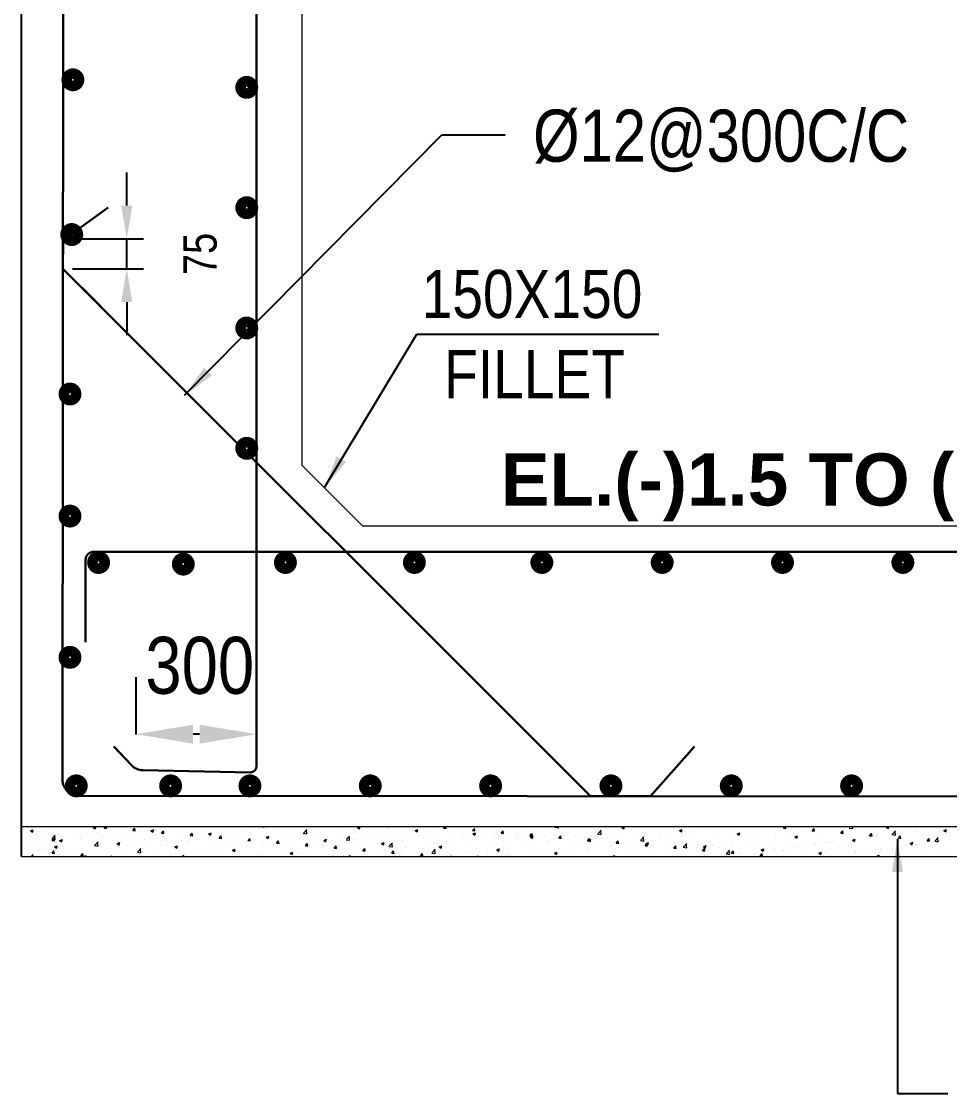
# Model space of a CAD drawing. Extents: x -119161 to 3778985, y -718511 to -30958.
# Drawn here: x 2984868 to 2988779, y -265668 to -261150 of the extents above; entities that cross this region are included whole.
import ezdxf

# ---------------------------------------------------------------- set-up
doc = ezdxf.new("R2010")
doc.units = 0
doc.header["$MEASUREMENT"] = 0
doc.layers.get('DEFPOINTS').update_dxf_attribs({"linetype": 'CONTINUOUS'})
doc.layers.add('Dim', color=7, linetype='CONTINUOUS', lineweight=9)
doc.layers.add('ROD', color=1, linetype='CONTINUOUS', lineweight=30)
for name, color, linetype in [('LINE', 7, 'CONTINUOUS'), ('TEXT', 10, 'CONTINUOUS'), ('TXT', 7, 'CONTINUOUS')]:
    doc.layers.add(name, color=color, linetype=linetype)
doc.styles.add('ARIAL', font='ARIALN.TTF')
doc.styles.add('DIM', font='isocp3.shx')
doc.styles.add('dimText', font='ARIALN.TTF')
doc.dimstyles.new('dim n_120', dxfattribs={"dimtxt": 240, "dimasz": 240, "dimexe": 240, "dimexo": 150, "dimgap": 100, "dimtad": 2, "dimdec": 0, "dimzin": 0, "dimdsep": 46, "dimtxsty": 'DIM', "dimcen": 350, "dimclrd": 5, "dimclre": 5, "dimclrt": 7, "dimadec": 0, "dimazin": 0, "dimtfac": 1, "dimtdec": 0, "dimtmove": 0, "dimatfit": 3, "dimfxl": 240, "dimfxlon": 1, "dimtolj": 1, "dimtzin": 0, "dimarcsym": 0})
doc.dimstyles.new('dim_70', dxfattribs={"dimtxt": 140, "dimasz": 140, "dimexe": 70, "dimexo": 40, "dimgap": 50, "dimtad": 1, "dimdec": 0, "dimzin": 0, "dimdsep": 46, "dimtxsty": 'ARIAL', "dimcen": 0.09, "dimclrd": 5, "dimclre": 5, "dimclrt": 7, "dimadec": 0, "dimazin": 0, "dimtfac": 1, "dimtdec": 0, "dimtmove": 0, "dimatfit": 3, "dimfxl": 1, "dimtolj": 1, "dimtzin": 0, "dimarcsym": 0})

# ---------------------------------------------------------------- blocks, each defined once
blk = doc.blocks.new('*D1203')
at = {"layer": 'DEFPOINTS', "color": 0, "lineweight": -2, "ltscale": 50}
for p in [(2985043.5, -262066.2), (2985312.1, -262066.2), (2985043.3, -262192.5)]:
    blk.add_point(p, dxfattribs=at)
at = {"layer": 'Dim', "color": 5, "lineweight": -2, "ltscale": 50}
for p, q in [((2985312.1, -261926.2), (2985312.1, -261786.2)), ((2985083.5, -262066.2), (2985382.1, -262066.2)), ((2985312.1, -262192.5), (2985312.1, -262066.2)), ((2985083.3, -262192.5), (2985382.1, -262192.5)), ((2985312.1, -262332.5), (2985312.1, -262472.5))]:
    blk.add_line(p, q, dxfattribs=at)
for points in [[(2985288.8, -261926.2), (2985335.4, -261926.2), (2985312.1, -262066.2)], [(2985288.8, -262332.5), (2985335.4, -262332.5), (2985312.1, -262192.5)]]:
    blk.add_solid(points, dxfattribs=at)
at = {"layer": 'Dim', "color": 7, "lineweight": 18, "ltscale": 50, "insert": (2985621.8, -262129.9), "char_height": 140, "attachment_point": 5, "rotation": 90, "style": 'ARIAL'}
blk.add_mtext('\\A1;75', dxfattribs=at)
blk = doc.blocks.new('*D1209')
at = {"layer": 'DEFPOINTS', "color": 0, "lineweight": -2, "ltscale": 50}
for p in [(2985351.6, -264153.7), (2985351.6, -264305.3), (2985858.6, -264305.3)]:
    blk.add_point(p, dxfattribs=at)
at = {"layer": 'Dim', "color": 5, "lineweight": -2, "ltscale": 50}
for p, q in [((2985351.6, -264155.3), (2985351.6, -263913.7)), ((2985858.6, -264155.3), (2985858.6, -263913.7)), ((2985618.6, -264153.7), (2985591.6, -264153.7))]:
    blk.add_line(p, q, dxfattribs=at)
for points in [[(2985591.6, -264113.7), (2985591.6, -264193.7), (2985351.6, -264153.7)], [(2985618.6, -264113.7), (2985618.6, -264193.7), (2985858.6, -264153.7)]]:
    blk.add_solid(points, dxfattribs=at)
at = {"layer": 'Dim', "color": 7, "ltscale": 50, "insert": (2985619.6, -263865.2), "char_height": 240, "attachment_point": 5, "style": 'dimText'}
blk.add_mtext('\\A1;300', dxfattribs=at)

msp = doc.modelspace()

# ---------------------------------------------------------------- linework, layer by layer
at = {"layer": 'Dim', "color": 2, "ltscale": 50}
for p, q in [((2984906.3, -264560.9, 0), (2984918.2, -264556.4, 0)), ((2984906.3, -264560.9, 0), (2984914.7, -264566.6, 0)), ((2984912.1, -264551.4, 0), (2984912.1, -264551.4, 0)), ((2984914.7, -264566.6, 0), (2984918.1, -264556.4, 0)), ((2984937.4, -264561.9, 0), (2984937.4, -264561.9, 0)), ((2984948.9, -264557.5, 0), (2984948.9, -264557.5, 0)), ((2984960.2, -264575, 0), (2984960.2, -264575, 0)), ((2984991.2, -264552, 0), (2984991.2, -264552, 0)), ((2985002.3, -264555.2, 0), (2985002.3, -264555.2, 0)), ((2985002.5, -264569.4, 0), (2985002.5, -264569.4, 0)), ((2985022.8, -264551, 0), (2985022.8, -264551, 0)), ((2985025.7, -264576.4, 0), (2985025.7, -264576.4, 0)), ((2985055.2, -264543.5, 0), (2985055.2, -264543.5, 0)), ((2985170.9, -264547, 0), (2985182.7, -264542.5, 0)), ((2985170.9, -264547, 0), (2985179.3, -264552.7, 0)), ((2985179.3, -264552.7, 0), (2985182.7, -264542.5, 0)), ((2985188.8, -264568.7, 0), (2985188.8, -264568.7, 0)), ((2985216.2, -264549.4, 0), (2985222.1, -264542.4, 0)), ((2985216.2, -264549.4, 0), (2985226.3, -264550.3, 0)), ((2985226.3, -264550.4, 0), (2985224.8, -264542.4, 0)), ((2985280.6, -264571.9, 0), (2985280.6, -264571.9, 0)), ((2985287.4, -264551.8, 0), (2985287.4, -264551.8, 0)), ((2985330.5, -264568.1, 0), (2985330.5, -264568.1, 0)), ((2985337.4, -264560, 0), (2985345.6, -264550.3, 0)), ((2985337.4, -264560, 0), (2985347.5, -264560.9, 0)), ((2985347.5, -264561, 0), (2985345.5, -264550.4, 0)), ((2985368.4, -264559.2, 0), (2985368.4, -264559.2, 0)), ((2985372.8, -264562.5, 0), (2985372.8, -264562.5, 0)), ((2985413.8, -264560.5, 0), (2985425.6, -264556, 0)), ((2985413.8, -264560.5, 0), (2985422.2, -264566.2, 0)), ((2985422.1, -264566.2, 0), (2985425.6, -264556, 0)), ((2985436.8, -264554.1, 0), (2985436.8, -264554.1, 0)), ((2985455.2, -264547.3, 0), (2985455.2, -264547.3, 0)), ((2985458.6, -264570.6, 0), (2985466.8, -264560.9, 0)), ((2985458.6, -264570.6, 0), (2985468.7, -264571.5, 0)), ((2985468.7, -264571.6, 0), (2985466.7, -264561, 0)), ((2985579.8, -264581.2, 0), (2985588, -264571.5, 0)), ((2985589.9, -264582.2, 0), (2985588, -264571.6, 0)), ((2985656.7, -264574.1, 0), (2985668.5, -264569.5, 0)), ((2985656.7, -264574.1, 0), (2985665.1, -264579.7, 0)), ((2985665, -264579.7, 0), (2985668.4, -264569.5, 0)), ((2985713, -264568.2, 0), (2985713, -264568.2, 0)), ((2985728.5, -264545.4, 0), (2985728.5, -264545.4, 0)), ((2985754.4, -264573.1, 0), (2985754.4, -264573.1, 0)), ((2985773.2, -264568, 0), (2985773.2, -264568, 0)), ((2985798.4, -264557.4, 0), (2985798.4, -264557.4, 0)), ((2985818.4, -264564.7, 0), (2985818.4, -264564.7, 0)), ((2985818.7, -264549.2, 0), (2985818.7, -264549.2, 0)), ((2985871.8, -264551.1, 0), (2985871.8, -264551.1, 0)), ((2985875.4, -264542.7, 0), (2985890.4, -264545.1, 0)), ((2985886.2, -264544.7, 0), (2985886.2, -264544.7, 0)), ((2985890.4, -264545, 0), (2985890.1, -264542.4, 0)), ((2985909, -264553, 0), (2985909, -264553, 0)), ((2985925.2, -264550.6, 0), (2985925.2, -264550.6, 0)), ((2985967.5, -264545, 0), (2985967.5, -264545, 0)), ((2985999.2, -264556.8, 0), (2985999.2, -264556.8, 0)), ((2986010.8, -264571.3, 0), (2986010.8, -264571.3, 0)), ((2986055.7, -264570.7, 0), (2986070.8, -264573, 0)), ((2986057.6, -264568.7, 0), (2986070.8, -264555, 0)), ((2986070.7, -264573, 0), (2986068.9, -264557, 0)), ((2986089.4, -264560.6, 0), (2986089.4, -264560.6, 0)), ((2986109.4, -264554.4, 0), (2986109.4, -264554.4, 0)), ((2986144, -264565.6, 0), (2986144, -264565.6, 0)), ((2986179.6, -264564.4, 0), (2986179.6, -264564.4, 0)), ((2986200.1, -264575.2, 0), (2986200.1, -264575.2, 0)), ((2986230.8, -264553.7, 0), (2986230.8, -264553.7, 0)), ((2986234.2, -264545.5, 0), (2986234.2, -264545.5, 0)), ((2986269.8, -264568.2, 0), (2986269.8, -264568.2, 0)), ((2986284.4, -264546.6, 0), (2986295.5, -264542.4, 0)), ((2986284.4, -264546.6, 0), (2986292.8, -264552.3, 0)), ((2986292.8, -264552.3, 0), (2986296.1, -264542.4, 0)), ((2986306.8, -264561.2, 0), (2986306.8, -264561.2, 0)), ((2986316.2, -264542.9, 0), (2986316.2, -264542.9, 0)), ((2986324.4, -264549.3, 0), (2986324.4, -264549.3, 0)), ((2986349.1, -264555.6, 0), (2986349.1, -264555.6, 0)), ((2986360, -264572, 0), (2986360, -264572, 0)), ((2986413.1, -264547.2, 0), (2986413.1, -264547.2, 0)), ((2986414.6, -264553.1, 0), (2986414.6, -264553.1, 0)), ((2986450.3, -264575.8, 0), (2986450.3, -264575.8, 0)), ((2986469.6, -264562.8, 0), (2986469.6, -264562.8, 0)), ((2986488.7, -264574.6, 0), (2986488.7, -264574.6, 0)), ((2986504.8, -264557, 0), (2986504.8, -264557, 0)), ((2986527.3, -264560.2, 0), (2986539.1, -264555.6, 0)), ((2986527.3, -264560.2, 0), (2986535.7, -264565.8, 0)), ((2986535.6, -264565.8, 0), (2986539.1, -264555.6, 0)), ((2986568.2, -264545.9, 0), (2986568.2, -264545.9, 0)), ((2986574, -264563.7, 0), (2986574, -264563.7, 0)), ((2986595.1, -264560.8, 0), (2986595.1, -264560.8, 0)), ((2986647.3, -264549.6, 0), (2986653.4, -264542.4, 0)), ((2986647.3, -264549.6, 0), (2986657.4, -264550.4, 0)), ((2986657.4, -264550.5, 0), (2986655.9, -264542.4, 0)), ((2986661.8, -264551.1, 0), (2986661.8, -264551.1, 0)), ((2986685.3, -264564.6, 0), (2986685.3, -264564.6, 0)), ((2986688.4, -264571.7, 0), (2986688.4, -264571.7, 0)), ((2986730.7, -264566.2, 0), (2986730.7, -264566.2, 0)), ((2986768.6, -264560.2, 0), (2986776.7, -264550.5, 0)), ((2986768.6, -264560.2, 0), (2986778.7, -264561.1, 0)), ((2986770.2, -264573.7, 0), (2986782, -264569.2, 0)), ((2986770.2, -264573.7, 0), (2986778.6, -264579.4, 0)), ((2986775.5, -264568.4, 0), (2986775.5, -264568.4, 0)), ((2986778.6, -264561.1, 0), (2986776.7, -264550.5, 0)), ((2986778.5, -264579.4, 0), (2986781.9, -264569.2, 0)), ((2986794.7, -264557.7, 0), (2986794.7, -264557.7, 0)), ((2986865.7, -264572.2, 0), (2986865.7, -264572.2, 0)), ((2986889.8, -264570.8, 0), (2986897.9, -264561.1, 0)), ((2986889.8, -264570.8, 0), (2986899.9, -264571.7, 0)), ((2986899.8, -264571.7, 0), (2986897.9, -264561.1, 0)), ((2986901.5, -264543.7, 0), (2986901.5, -264543.7, 0)), ((2986919.6, -264571.9, 0), (2986919.6, -264571.9, 0)), ((2986955.9, -264576, 0), (2986955.9, -264576, 0)), ((2987006.4, -264560, 0), (2987006.4, -264560, 0)), ((2987011, -264581.4, 0), (2987019.1, -264571.7, 0)), ((2987021.1, -264582.3, 0), (2987019.1, -264571.7, 0)), ((2987054, -264562.1, 0), (2987054, -264562.1, 0)), ((2987091.8, -264549.2, 0), (2987091.8, -264549.2, 0)), ((2987112.4, -264576.7, 0), (2987112.4, -264576.7, 0)), ((2987115.5, -264545.9, 0), (2987130.5, -264548.3, 0)), ((2987117.4, -264544, 0), (2987118.9, -264542.4, 0)), ((2987130.5, -264548.2, 0), (2987129.8, -264542.4, 0)), ((2987152.5, -264545.2, 0), (2987152.5, -264545.2, 0)), ((2987176.4, -264568.3, 0), (2987176.4, -264568.3, 0)), ((2987283.1, -264554.2, 0), (2987283.1, -264554.2, 0)), ((2987291.6, -264565.4, 0), (2987291.6, -264565.4, 0)), ((2987295.9, -264573.9, 0), (2987310.9, -264576.2, 0)), ((2987297.7, -264572, 0), (2987310.9, -264558.2, 0)), ((2987310.9, -264576.2, 0), (2987309, -264560.2, 0)), ((2987325.4, -264548.7, 0), (2987325.4, -264548.7, 0)), ((2987349.6, -264570.1, 0), (2987349.6, -264570.1, 0)), ((2987390.2, -264548.5, 0), (2987390.2, -264548.5, 0)), ((2987397.9, -264546.3, 0), (2987408, -264542.4, 0)), ((2987397.9, -264546.3, 0), (2987406.3, -264551.9, 0)), ((2987406.3, -264551.9, 0), (2987409.5, -264542.4, 0)), ((2987437.4, -264557.4, 0), (2987437.4, -264557.4, 0)), ((2987524.2, -264545.5, 0), (2987524.2, -264545.5, 0)), ((2987640.8, -264559.8, 0), (2987652.6, -264555.3, 0)), ((2987640.8, -264559.8, 0), (2987649.2, -264565.5, 0)), ((2987649.1, -264565.5, 0), (2987652.6, -264555.3, 0)), ((2987651.8, -264573.8, 0), (2987651.8, -264573.8, 0)), ((2987664.7, -264564.8, 0), (2987664.7, -264564.8, 0)), ((2987707, -264559.2, 0), (2987707, -264559.2, 0)), ((2987750.4, -264556.9, 0), (2987750.4, -264556.9, 0)), ((2987771, -264550.8, 0), (2987771, -264550.8, 0)), ((2987782, -264566.4, 0), (2987782, -264566.4, 0)), ((2987867.4, -264555.6, 0), (2987867.4, -264555.6, 0)), ((2987883.7, -264573.3, 0), (2987895.5, -264568.8, 0)), ((2987883.7, -264573.3, 0), (2987892.1, -264579, 0)), ((2987892, -264579, 0), (2987895.4, -264568.8, 0)), ((2987955.2, -264542.9, 0), (2987955.2, -264542.9, 0)), ((2988046.4, -264575.4, 0), (2988046.4, -264575.4, 0)), ((2988078.5, -264549.7, 0), (2988084.6, -264542.4, 0)), ((2988078.5, -264549.7, 0), (2988088.6, -264550.6, 0)), ((2988088.6, -264550.6, 0), (2988087, -264542.4, 0)), ((2988088.7, -264569.8, 0), (2988088.7, -264569.8, 0)), ((2988125.3, -264576.4, 0), (2988125.3, -264576.4, 0)), ((2988152.7, -264561.4, 0), (2988152.7, -264561.4, 0)), ((2988199.7, -264560.3, 0), (2988207.9, -264550.6, 0)), ((2988199.7, -264560.3, 0), (2988209.8, -264561.2, 0)), ((2988209.8, -264561.3, 0), (2988207.8, -264550.7, 0)), ((2988213, -264563.8, 0), (2988213, -264563.8, 0)), ((2988236.2, -264573.1, 0), (2988236.2, -264573.1, 0)), ((2988251.9, -264543, 0), (2988251.9, -264543, 0)), ((2988259.4, -264547.3, 0), (2988259.4, -264547.3, 0)), ((2988299.8, -264551.9, 0), (2988299.8, -264551.9, 0)), ((2988320.9, -264570.9, 0), (2988329.1, -264561.2, 0)), ((2988320.9, -264570.9, 0), (2988331, -264571.8, 0)), ((2988331, -264571.9, 0), (2988329, -264561.3, 0)), ((2988334.7, -264556.2, 0), (2988334.7, -264556.2, 0)), ((2988342.1, -264546.8, 0), (2988342.1, -264546.8, 0)), ((2988355.6, -264549.2, 0), (2988370.7, -264551.5, 0)), ((2988357.5, -264547.2, 0), (2988362.1, -264542.4, 0)), ((2988370.7, -264551.4, 0), (2988369.6, -264542.4, 0)), ((2988432.3, -264550.6, 0), (2988432.3, -264550.6, 0)), ((2988442.2, -264581.5, 0), (2988450.3, -264571.8, 0)), ((2988452.2, -264582.5, 0), (2988450.3, -264571.9, 0)), ((2988473.8, -264576.4, 0), (2988473.8, -264576.4, 0)), ((2988511.4, -264545.9, 0), (2988520.5, -264542.4, 0)), ((2988511.4, -264545.9, 0), (2988519.8, -264551.6, 0)), ((2988519.8, -264551.6, 0), (2988522.8, -264542.4, 0)), ((2988522.5, -264554.5, 0), (2988522.5, -264554.5, 0)), ((2988534.3, -264571.9, 0), (2988534.3, -264571.9, 0)), ((2988536, -264577.1, 0), (2988551, -264579.5, 0)), ((2988537.9, -264575.2, 0), (2988551, -264561.4, 0)), ((2988551, -264579.4, 0), (2988549.1, -264563.4, 0)), ((2988557.7, -264572.7, 0), (2988557.7, -264572.7, 0)), ((2988572.4, -264559.5, 0), (2988572.4, -264559.5, 0)), ((2988612.7, -264558.3, 0), (2988612.7, -264558.3, 0)), ((2988641, -264557.9, 0), (2988641, -264557.9, 0)), ((2988643, -264561.9, 0), (2988643, -264561.9, 0)), ((2988670.9, -264542.5, 0), (2988670.9, -264542.5, 0)), ((2988683.4, -264552.3, 0), (2988683.4, -264552.3, 0)), ((2988702.9, -264562.1, 0), (2988702.9, -264562.1, 0)), ((2988730.8, -264549.2, 0), (2988730.8, -264549.2, 0)), ((2988747.4, -264543.9, 0), (2988747.4, -264543.9, 0)), ((2988754.3, -264559.4, 0), (2988766.1, -264554.9, 0)), ((2988754.3, -264559.4, 0), (2988762.7, -264565.1, 0)), ((2988762.6, -264565.1, 0), (2988766.1, -264554.9, 0)), ((2984901.4, -264607.8, 0), (2984901.4, -264607.8, 0)), ((2984935.4, -264618.1, 0), (2984935.4, -264618.1, 0)), ((2984937.5, -264578.1, 0), (2984937.5, -264578.1, 0)), ((2984938.9, -264588.3, 0), (2984938.9, -264588.3, 0)), ((2984946.7, -264618.6, 0), (2984946.7, -264618.6, 0)), ((2984991.7, -264602.5, 0), (2984991.7, -264602.5, 0)), ((2984996, -264595.5, 0), (2985011, -264597.8, 0)), ((2984997.2, -264602.3, 0), (2985005.3, -264592.6, 0)), ((2984997.2, -264602.3, 0), (2985007.3, -264603.2, 0)), ((2984997.8, -264593.5, 0), (2985011, -264579.8, 0)), ((2984999.9, -264590.9, 0), (2984999.9, -264590.9, 0)), ((2985007.2, -264603.2, 0), (2985005.3, -264592.7, 0)), ((2985011, -264597.8, 0), (2985009.1, -264581.7, 0)), ((2985010.7, -264610.2, 0), (2985010.7, -264610.2, 0)), ((2985020.7, -264607.3, 0), (2985020.7, -264607.3, 0)), ((2985027.8, -264581.9, 0), (2985027.8, -264581.9, 0)), ((2985028.9, -264601.5, 0), (2985040.7, -264597, 0)), ((2985028.9, -264601.5, 0), (2985037.3, -264607.2, 0)), ((2985037.3, -264607.2, 0), (2985040.7, -264597, 0)), ((2985090.3, -264585.6, 0), (2985090.3, -264585.6, 0)), ((2985108.5, -264594.6, 0), (2985108.5, -264594.6, 0)), ((2985117.4, -264596.1, 0), (2985117.4, -264596.1, 0)), ((2985118, -264585.7, 0), (2985118, -264585.7, 0)), ((2985159.7, -264590.6, 0), (2985159.7, -264590.6, 0)), ((2985178.2, -264621.5, 0), (2985191.4, -264607.8, 0)), ((2985191.3, -264625.7, 0), (2985189.5, -264609.7, 0)), ((2985195.3, -264582.7, 0), (2985195.3, -264582.7, 0)), ((2985208.2, -264589.5, 0), (2985208.2, -264589.5, 0)), ((2985223.8, -264582.1, 0), (2985223.8, -264582.1, 0)), ((2985271.8, -264615, 0), (2985283.6, -264610.5, 0)), ((2985271.8, -264615, 0), (2985280.2, -264620.7, 0)), ((2985280.1, -264620.7, 0), (2985283.6, -264610.5, 0)), ((2985298.4, -264593.3, 0), (2985298.4, -264593.3, 0)), ((2985366.4, -264615.5, 0), (2985366.4, -264615.5, 0)), ((2985388.6, -264597.1, 0), (2985388.6, -264597.1, 0)), ((2985392.3, -264620.8, 0), (2985392.3, -264620.8, 0)), ((2985453.1, -264603.6, 0), (2985453.1, -264603.6, 0)), ((2985477.5, -264618.8, 0), (2985477.5, -264618.8, 0)), ((2985478.8, -264600.9, 0), (2985478.8, -264600.9, 0)), ((2985499.1, -264606.7, 0), (2985499.1, -264606.7, 0)), ((2985538.5, -264592.8, 0), (2985538.5, -264592.8, 0)), ((2985541.4, -264601.1, 0), (2985541.4, -264601.1, 0)), ((2985569.1, -264604.7, 0), (2985569.1, -264604.7, 0)), ((2985576.1, -264601.9, 0), (2985576.1, -264601.9, 0)), ((2985579.8, -264581.2, 0), (2985589.9, -264582.1, 0)), ((2985605.4, -264592.7, 0), (2985605.4, -264592.7, 0)), ((2985626.3, -264580.1, 0), (2985626.3, -264580.1, 0)), ((2985659.3, -264608.6, 0), (2985659.3, -264608.6, 0)), ((2985674.7, -264585, 0), (2985674.7, -264585, 0)), ((2985701.1, -264591.8, 0), (2985709.2, -264582.1, 0)), ((2985701.1, -264591.8, 0), (2985711.2, -264592.7, 0)), ((2985711.1, -264592.8, 0), (2985709.2, -264582.2, 0)), ((2985712.1, -264578.7, 0), (2985712.1, -264578.7, 0)), ((2985715.2, -264622.1, 0), (2985715.2, -264622.1, 0)), ((2985749.5, -264612.4, 0), (2985749.5, -264612.4, 0)), ((2985796.3, -264613.6, 0), (2985796.3, -264613.6, 0)), ((2985813.7, -264605.1, 0), (2985813.7, -264605.1, 0)), ((2985822.3, -264602.4, 0), (2985830.4, -264592.7, 0)), ((2985822.3, -264602.4, 0), (2985832.4, -264603.3, 0)), ((2985832.3, -264603.4, 0), (2985830.4, -264592.8, 0)), ((2985839.7, -264616.2, 0), (2985839.7, -264616.2, 0)), ((2985880.7, -264617.3, 0), (2985880.7, -264617.3, 0)), ((2985884.1, -264601, 0), (2985884.1, -264601, 0)), ((2985899.5, -264587.6, 0), (2985911.4, -264583.1, 0)), ((2985899.5, -264587.6, 0), (2985907.9, -264593.3, 0)), ((2985907.9, -264593.3, 0), (2985911.3, -264583.1, 0)), ((2985912.3, -264588.2, 0), (2985912.3, -264588.2, 0)), ((2985923, -264611.7, 0), (2985923, -264611.7, 0)), ((2985929.9, -264620, 0), (2985929.9, -264620, 0)), ((2985943.5, -264613.1, 0), (2985951.6, -264603.3, 0)), ((2985943.5, -264613.1, 0), (2985953.6, -264613.9, 0)), ((2985953.6, -264614, 0), (2985951.6, -264603.4, 0)), ((2985970.9, -264589.1, 0), (2985970.9, -264589.1, 0)), ((2985987, -264603.3, 0), (2985987, -264603.3, 0)), ((2986056.2, -264578.3, 0), (2986056.2, -264578.3, 0)), ((2986064.7, -264623.7, 0), (2986072.9, -264613.9, 0)), ((2986074.8, -264624.6, 0), (2986072.8, -264614, 0)), ((2986093.7, -264589.2, 0), (2986093.7, -264589.2, 0)), ((2986136.1, -264583.6, 0), (2986136.1, -264583.6, 0)), ((2986142, -264621.8, 0), (2986142, -264621.8, 0)), ((2986142.4, -264601.1, 0), (2986154.2, -264596.6, 0)), ((2986142.4, -264601.1, 0), (2986150.8, -264606.8, 0)), ((2986150.8, -264606.8, 0), (2986154.2, -264596.6, 0)), ((2986173.9, -264613.5, 0), (2986173.9, -264613.5, 0)), ((2986228.7, -264609.9, 0), (2986228.7, -264609.9, 0)), ((2986236.1, -264598.7, 0), (2986251.1, -264601, 0)), ((2986238, -264596.7, 0), (2986251.1, -264583, 0)), ((2986251.1, -264601, 0), (2986249.2, -264584.9, 0)), ((2986272.5, -264596.6, 0), (2986272.5, -264596.6, 0)), ((2986304.6, -264622.2, 0), (2986304.6, -264622.2, 0)), ((2986314.1, -264599.1, 0), (2986314.1, -264599.1, 0)), ((2986368.6, -264613.8, 0), (2986368.6, -264613.8, 0)), ((2986371.1, -264579.7, 0), (2986371.1, -264579.7, 0)), ((2986385.3, -264614.7, 0), (2986397.1, -264610.1, 0)), ((2986385.3, -264614.7, 0), (2986393.7, -264620.3, 0)), ((2986393.6, -264620.4, 0), (2986397.1, -264610.1, 0)), ((2986401.9, -264586.5, 0), (2986401.9, -264586.5, 0)), ((2986418.3, -264624.7, 0), (2986431.5, -264611, 0)), ((2986431.5, -264628.9, 0), (2986429.6, -264612.9, 0)), ((2986475.4, -264599.8, 0), (2986475.4, -264599.8, 0)), ((2986517.7, -264594.2, 0), (2986517.7, -264594.2, 0)), ((2986540.5, -264579.7, 0), (2986540.5, -264579.7, 0)), ((2986572, -264620, 0), (2986572, -264620, 0)), ((2986581.7, -264585.8, 0), (2986581.7, -264585.8, 0)), ((2986630.7, -264583.5, 0), (2986630.7, -264583.5, 0)), ((2986659.7, -264607.3, 0), (2986659.7, -264607.3, 0)), ((2986720.9, -264587.3, 0), (2986720.9, -264587.3, 0)), ((2986746.5, -264595.4, 0), (2986746.5, -264595.4, 0)), ((2986758.3, -264612.9, 0), (2986758.3, -264612.9, 0)), ((2986811.1, -264591.1, 0), (2986811.1, -264591.1, 0)), ((2986831.9, -264584.6, 0), (2986831.9, -264584.6, 0)), ((2986856.9, -264595.9, 0), (2986856.9, -264595.9, 0)), ((2986857, -264610.3, 0), (2986857, -264610.3, 0)), ((2986899.3, -264604.8, 0), (2986899.3, -264604.8, 0)), ((2986901.3, -264594.9, 0), (2986901.3, -264594.9, 0)), ((2986955.4, -264579, 0), (2986955.4, -264579, 0)), ((2986963.3, -264596.3, 0), (2986963.3, -264596.3, 0)), ((2986991.6, -264598.7, 0), (2986991.6, -264598.7, 0)), ((2986995.9, -264616.1, 0), (2986995.9, -264616.1, 0)), ((2987004.4, -264616.3, 0), (2987004.4, -264616.3, 0)), ((2987011, -264581.4, 0), (2987021.1, -264582.3, 0)), ((2987013, -264587.2, 0), (2987024.9, -264582.7, 0)), ((2987013, -264587.2, 0), (2987021.4, -264592.9, 0)), ((2987021.4, -264592.9, 0), (2987024.8, -264582.7, 0)), ((2987046.1, -264579.8, 0), (2987046.1, -264579.8, 0)), ((2987070.1, -264582.3, 0), (2987070.1, -264582.3, 0)), ((2987081.8, -264602.5, 0), (2987081.8, -264602.5, 0)), ((2987089.7, -264605.5, 0), (2987089.7, -264605.5, 0)), ((2987094.5, -264599.2, 0), (2987094.5, -264599.2, 0)), ((2987132.2, -264592, 0), (2987140.4, -264582.3, 0)), ((2987132.2, -264592, 0), (2987142.3, -264592.9, 0)), ((2987136.4, -264583.6, 0), (2987136.4, -264583.6, 0)), ((2987142.3, -264592.9, 0), (2987140.3, -264582.3, 0)), ((2987172, -264606.3, 0), (2987172, -264606.3, 0)), ((2987177.5, -264592.8, 0), (2987177.5, -264592.8, 0)), ((2987193, -264582.3, 0), (2987193, -264582.3, 0)), ((2987226.6, -264587.5, 0), (2987226.6, -264587.5, 0)), ((2987238.6, -264620.9, 0), (2987238.6, -264620.9, 0)), ((2987253.4, -264602.6, 0), (2987261.6, -264592.9, 0)), ((2987253.4, -264602.6, 0), (2987263.5, -264603.5, 0)), ((2987255.9, -264600.8, 0), (2987267.7, -264596.2, 0)), ((2987255.9, -264600.8, 0), (2987264.3, -264606.4, 0)), ((2987263.5, -264603.5, 0), (2987261.5, -264592.9, 0)), ((2987262.2, -264610.2, 0), (2987262.2, -264610.2, 0)), ((2987264.3, -264580.9, 0), (2987264.3, -264580.9, 0)), ((2987264.3, -264606.5, 0), (2987267.7, -264596.2, 0)), ((2987281, -264615.3, 0), (2987281, -264615.3, 0)), ((2987316.8, -264591.3, 0), (2987316.8, -264591.3, 0)), ((2987345, -264606.9, 0), (2987345, -264606.9, 0)), ((2987352.4, -264614, 0), (2987352.4, -264614, 0)), ((2987374.6, -264613.2, 0), (2987382.8, -264603.5, 0)), ((2987374.6, -264613.2, 0), (2987384.8, -264614.1, 0)), ((2987384.7, -264614.1, 0), (2987382.8, -264603.5, 0)), ((2987407, -264595.1, 0), (2987407, -264595.1, 0)), ((2987435.4, -264613.7, 0), (2987435.4, -264613.7, 0)), ((2987442.6, -264617.8, 0), (2987442.6, -264617.8, 0)), ((2987451.7, -264592.8, 0), (2987451.7, -264592.8, 0)), ((2987454.7, -264607.6, 0), (2987454.7, -264607.6, 0)), ((2987476.2, -264601.9, 0), (2987491.3, -264604.2, 0)), ((2987478.1, -264599.9, 0), (2987491.3, -264586.2, 0)), ((2987491.2, -264604.2, 0), (2987489.4, -264588.1, 0)), ((2987494, -264587.3, 0), (2987494, -264587.3, 0)), ((2987495.9, -264623.8, 0), (2987504, -264614.1, 0)), ((2987497.2, -264598.9, 0), (2987497.2, -264598.9, 0)), ((2987498.8, -264614.3, 0), (2987510.6, -264609.8, 0)), ((2987498.8, -264614.3, 0), (2987507.2, -264620, 0)), ((2987505.9, -264624.7, 0), (2987504, -264614.1, 0)), ((2987507.1, -264620, 0), (2987510.6, -264609.8, 0)), ((2987522.1, -264601.8, 0), (2987522.1, -264601.8, 0)), ((2987532.9, -264621.6, 0), (2987532.9, -264621.6, 0)), ((2987553.3, -264590.7, 0), (2987553.3, -264590.7, 0)), ((2987558, -264578.8, 0), (2987558, -264578.8, 0)), ((2987587.4, -264602.7, 0), (2987587.4, -264602.7, 0)), ((2987607.5, -264591, 0), (2987607.5, -264591, 0)), ((2987658.5, -264627.9, 0), (2987671.6, -264614.2, 0)), ((2987671.6, -264632.2, 0), (2987669.7, -264616.1, 0)), ((2987677.6, -264606.5, 0), (2987677.6, -264606.5, 0)), ((2987695.3, -264578.3, 0), (2987695.3, -264578.3, 0)), ((2987726.6, -264617.5, 0), (2987726.6, -264617.5, 0)), ((2987767.9, -264610.3, 0), (2987767.9, -264610.3, 0)), ((2987780, -264622.6, 0), (2987780, -264622.6, 0)), ((2987833.3, -264603.4, 0), (2987833.3, -264603.4, 0)), ((2987858.1, -264614.1, 0), (2987858.1, -264614.1, 0)), ((2987865.3, -264611.8, 0), (2987865.3, -264611.8, 0)), ((2987875.6, -264597.8, 0), (2987875.6, -264597.8, 0)), ((2987939.6, -264589.4, 0), (2987939.6, -264589.4, 0)), ((2987948.3, -264617.9, 0), (2987948.3, -264617.9, 0)), ((2987953.1, -264599.1, 0), (2987953.1, -264599.1, 0)), ((2988038.5, -264621.8, 0), (2988038.5, -264621.8, 0)), ((2988039.1, -264606.9, 0), (2988039.1, -264606.9, 0)), ((2988039.9, -264587.2, 0), (2988039.9, -264587.2, 0)), ((2988126.5, -264586.9, 0), (2988138.4, -264582.3, 0)), ((2988126.5, -264586.9, 0), (2988134.9, -264592.5, 0)), ((2988134.9, -264592.5, 0), (2988138.3, -264582.3, 0)), ((2988137.6, -264590, 0), (2988137.6, -264590, 0)), ((2988211, -264620, 0), (2988211, -264620, 0)), ((2988215, -264614, 0), (2988215, -264614, 0)), ((2988257.3, -264608.4, 0), (2988257.3, -264608.4, 0)), ((2988276.7, -264610.2, 0), (2988276.7, -264610.2, 0)), ((2988297.7, -264608.1, 0), (2988297.7, -264608.1, 0)), ((2988321.3, -264600, 0), (2988321.3, -264600, 0)), ((2988369.4, -264600.4, 0), (2988381.2, -264595.9, 0)), ((2988369.4, -264600.4, 0), (2988377.8, -264606.1, 0)), ((2988375.2, -264593.3, 0), (2988375.2, -264593.3, 0)), ((2988377.8, -264606.1, 0), (2988381.2, -264595.9, 0)), ((2988383.1, -264597.3, 0), (2988383.1, -264597.3, 0)), ((2988428, -264585.9, 0), (2988428, -264585.9, 0)), ((2988442.2, -264581.5, 0), (2988452.3, -264582.4, 0)), ((2988470.3, -264580.3, 0), (2988470.3, -264580.3, 0)), ((2988470.9, -264584.6, 0), (2988470.9, -264584.6, 0)), ((2988563.4, -264592.1, 0), (2988571.5, -264582.4, 0)), ((2988563.4, -264592.1, 0), (2988573.5, -264593, 0)), ((2988573.4, -264593.1, 0), (2988571.5, -264582.5, 0)), ((2988612.3, -264613.9, 0), (2988624.1, -264609.4, 0)), ((2988612.3, -264613.9, 0), (2988620.7, -264619.6, 0)), ((2988620.6, -264619.6, 0), (2988624.1, -264609.4, 0)), ((2988636.9, -264618.6, 0), (2988636.9, -264618.6, 0)), ((2988638.9, -264619, 0), (2988638.9, -264619, 0)), ((2988641, -264618.2, 0), (2988641, -264618.2, 0)), ((2988684.6, -264602.7, 0), (2988692.7, -264593, 0)), ((2988684.6, -264602.7, 0), (2988694.7, -264603.6, 0)), ((2988694.6, -264603.7, 0), (2988692.7, -264593.1, 0)), ((2988702.9, -264610.5, 0), (2988702.9, -264610.5, 0)), ((2988716.4, -264605.1, 0), (2988731.4, -264607.4, 0)), ((2988718.2, -264603.1, 0), (2988731.4, -264589.4, 0)), ((2988728.7, -264605.5, 0), (2988728.7, -264605.5, 0)), ((2988731.4, -264607.4, 0), (2988729.5, -264591.3, 0)), ((2988735.5, -264601.7, 0), (2988735.5, -264601.7, 0)), ((2984909.7, -264669.1, 0), (2984918, -264660.5, 0)), ((2984914.8, -264660.4, 0), (2984914.8, -264660.4, 0)), ((2984915.8, -264641.7, 0), (2984915.8, -264641.7, 0)), ((2984916.9, -264669.1, 0), (2984916.1, -264662.4, 0)), ((2984936.9, -264644.5, 0), (2984936.9, -264644.5, 0)), ((2984941.9, -264644.9, 0), (2984941.9, -264644.9, 0)), ((2984958.1, -264636.1, 0), (2984958.1, -264636.1, 0)), ((2984969.4, -264641.5, 0), (2984969.4, -264641.5, 0)), ((2984997.2, -264655.3, 0), (2985005.4, -264645.6, 0)), ((2984997.2, -264655.3, 0), (2985007.3, -264656.2, 0)), ((2985005, -264664.3, 0), (2985005, -264664.3, 0)), ((2985007.3, -264656.3, 0), (2985005.3, -264645.7, 0)), ((2985007.2, -264629, 0), (2985019, -264624.4, 0)), ((2985007.2, -264629, 0), (2985015.6, -264634.6, 0)), ((2985015.6, -264634.6, 0), (2985019, -264624.4, 0)), ((2985018.7, -264663.6, 0), (2985018.7, -264663.6, 0)), ((2985022.1, -264627.7, 0), (2985022.1, -264627.7, 0)), ((2985023.6, -264632.6, 0), (2985023.6, -264632.6, 0)), ((2985073, -264662.8, 0), (2985073, -264662.8, 0)), ((2985106.4, -264650.9, 0), (2985106.4, -264650.9, 0)), ((2985115.3, -264657.2, 0), (2985115.3, -264657.2, 0)), ((2985118.4, -264665.9, 0), (2985126.6, -264656.2, 0)), ((2985118.4, -264665.9, 0), (2985128.5, -264666.8, 0)), ((2985128.5, -264666.9, 0), (2985126.5, -264656.3, 0)), ((2985130.9, -264669.1, 0), (2985141.6, -264665, 0)), ((2985140.2, -264669.1, 0), (2985141.6, -264665, 0)), ((2985176.3, -264623.4, 0), (2985191.4, -264625.8, 0)), ((2985179.3, -264648.8, 0), (2985179.3, -264648.8, 0)), ((2985193.2, -264639, 0), (2985193.2, -264639, 0)), ((2985245.9, -264669.1, 0), (2985247.8, -264666.8, 0)), ((2985248.2, -264669.1, 0), (2985247.7, -264666.9, 0)), ((2985278.6, -264628.2, 0), (2985278.6, -264628.2, 0)), ((2985280.4, -264652.6, 0), (2985280.4, -264652.6, 0)), ((2985286, -264634.7, 0), (2985286, -264634.7, 0)), ((2985328.3, -264629.2, 0), (2985328.3, -264629.2, 0)), ((2985356.7, -264651.4, 0), (2985371.7, -264653.7, 0)), ((2985358.6, -264649.4, 0), (2985371.7, -264635.7, 0)), ((2985371.7, -264653.7, 0), (2985369.8, -264637.7, 0)), ((2985379, -264635.7, 0), (2985379, -264635.7, 0)), ((2985451.1, -264659.8, 0), (2985451.1, -264659.8, 0)), ((2985496.9, -264667.8, 0), (2985496.9, -264667.8, 0)), ((2985514.7, -264628.6, 0), (2985526.5, -264624, 0)), ((2985514.7, -264628.6, 0), (2985523.1, -264634.3, 0)), ((2985518, -264655.9, 0), (2985518, -264655.9, 0)), ((2985523, -264634.3, 0), (2985526.4, -264624, 0)), ((2985536.4, -264649, 0), (2985536.4, -264649, 0)), ((2985546.9, -264669.1, 0), (2985552.1, -264663.7, 0)), ((2985550.6, -264669.1, 0), (2985550.2, -264665.6, 0)), ((2985560.9, -264659.4, 0), (2985560.9, -264659.4, 0)), ((2985616.6, -264639, 0), (2985616.6, -264639, 0)), ((2985624.2, -264636.4, 0), (2985624.2, -264636.4, 0)), ((2985667.7, -264645.3, 0), (2985667.7, -264645.3, 0)), ((2985710, -264639.7, 0), (2985710, -264639.7, 0)), ((2985711, -264624.5, 0), (2985711, -264624.5, 0)), ((2985757.5, -264642.1, 0), (2985769.4, -264637.6, 0)), ((2985757.5, -264642.1, 0), (2985765.9, -264647.8, 0)), ((2985765.9, -264647.8, 0), (2985769.3, -264637.6, 0)), ((2985774, -264631.3, 0), (2985774, -264631.3, 0)), ((2985878.3, -264664.3, 0), (2985878.3, -264664.3, 0)), ((2985882.1, -264657.2, 0), (2985882.1, -264657.2, 0)), ((2985968.8, -264645.3, 0), (2985968.8, -264645.3, 0)), ((2985976.8, -264647.4, 0), (2985976.8, -264647.4, 0)), ((2986000.4, -264655.7, 0), (2986012.2, -264651.1, 0)), ((2986000.4, -264655.7, 0), (2986008.8, -264661.3, 0)), ((2986008.8, -264661.3, 0), (2986012.2, -264651.1, 0)), ((2986020.1, -264623.8, 0), (2986020.1, -264623.8, 0)), ((2986049.3, -264655.9, 0), (2986049.3, -264655.9, 0)), ((2986054.2, -264634.5, 0), (2986054.2, -264634.5, 0)), ((2986064.7, -264623.7, 0), (2986074.8, -264624.5, 0)), ((2986075.4, -264630.5, 0), (2986075.4, -264630.5, 0)), ((2986091.6, -264650.3, 0), (2986091.6, -264650.3, 0)), ((2986110.4, -264627.6, 0), (2986110.4, -264627.6, 0)), ((2986155.6, -264641.9, 0), (2986155.6, -264641.9, 0)), ((2986185.9, -264634.3, 0), (2986194.1, -264624.6, 0)), ((2986185.9, -264634.3, 0), (2986196, -264635.1, 0)), ((2986196, -264635.2, 0), (2986194, -264624.6, 0)), ((2986200.6, -264631.4, 0), (2986200.6, -264631.4, 0)), ((2986226.7, -264666.2, 0), (2986226.7, -264666.2, 0)), ((2986243.4, -264669.1, 0), (2986255.1, -264664.6, 0)), ((2986253.6, -264669.1, 0), (2986255.1, -264664.6, 0)), ((2986262.3, -264627.8, 0), (2986262.3, -264627.8, 0)), ((2986290.8, -264635.2, 0), (2986290.8, -264635.2, 0)), ((2986307.1, -264644.9, 0), (2986315.3, -264635.2, 0)), ((2986307.1, -264644.9, 0), (2986317.2, -264645.8, 0)), ((2986312, -264655.4, 0), (2986312, -264655.4, 0)), ((2986317.2, -264645.8, 0), (2986315.3, -264635.2, 0)), ((2986381, -264639.1, 0), (2986381, -264639.1, 0)), ((2986399.8, -264642.7, 0), (2986399.8, -264642.7, 0)), ((2986416.5, -264626.7, 0), (2986431.5, -264629, 0)), ((2986428.4, -264655.5, 0), (2986436.5, -264645.8, 0)), ((2986428.4, -264655.5, 0), (2986438.5, -264656.4, 0)), ((2986430.9, -264666.4, 0), (2986430.9, -264666.4, 0)), ((2986438.4, -264656.4, 0), (2986436.5, -264645.8, 0)), ((2986462.6, -264663.6, 0), (2986462.6, -264663.6, 0)), ((2986471.2, -264642.9, 0), (2986471.2, -264642.9, 0)), ((2986473.2, -264660.9, 0), (2986473.2, -264660.9, 0)), ((2986486.6, -264630.8, 0), (2986486.6, -264630.8, 0)), ((2986537.2, -264652.4, 0), (2986537.2, -264652.4, 0)), ((2986549.6, -264666.1, 0), (2986557.7, -264656.4, 0)), ((2986549.6, -264666.1, 0), (2986559.7, -264667, 0)), ((2986559.6, -264667, 0), (2986557.7, -264656.4, 0)), ((2986561.2, -264646.7, 0), (2986561.2, -264646.7, 0)), ((2986561.4, -264646.7, 0), (2986561.4, -264646.7, 0)), ((2986596.8, -264654.6, 0), (2986611.9, -264657, 0)), ((2986598.7, -264652.7, 0), (2986611.9, -264638.9, 0)), ((2986611.8, -264656.9, 0), (2986610, -264640.9, 0)), ((2986628.2, -264628.2, 0), (2986640, -264623.7, 0)), ((2986628.2, -264628.2, 0), (2986636.6, -264633.9, 0)), ((2986636.5, -264633.9, 0), (2986639.9, -264623.7, 0)), ((2986644, -264638.4, 0), (2986644, -264638.4, 0)), ((2986651.7, -264650.5, 0), (2986651.7, -264650.5, 0)), ((2986657.7, -264663.6, 0), (2986657.7, -264663.6, 0)), ((2986659.7, -264629.8, 0), (2986659.7, -264629.8, 0)), ((2986677.1, -264669.1, 0), (2986678.9, -264667, 0)), ((2986679.3, -264669.1, 0), (2986678.9, -264667, 0)), ((2986686.3, -264632.8, 0), (2986686.3, -264632.8, 0)), ((2986700.2, -264666.9, 0), (2986700.2, -264666.9, 0)), ((2986741.9, -264654.3, 0), (2986741.9, -264654.3, 0)), ((2986744.5, -264651.7, 0), (2986744.5, -264651.7, 0)), ((2986750.3, -264624.4, 0), (2986750.3, -264624.4, 0)), ((2986790.1, -264669.1, 0), (2986792.2, -264666.9, 0)), ((2986798.8, -264650, 0), (2986798.8, -264650, 0)), ((2986829.8, -264640.9, 0), (2986829.8, -264640.9, 0)), ((2986832.1, -264658.1, 0), (2986832.1, -264658.1, 0)), ((2986871, -264641.7, 0), (2986882.9, -264637.2, 0)), ((2986871, -264641.7, 0), (2986879.4, -264647.4, 0)), ((2986879.4, -264647.4, 0), (2986882.8, -264637.2, 0)), ((2986897.4, -264633.1, 0), (2986897.4, -264633.1, 0)), ((2986917.6, -264628.2, 0), (2986917.6, -264628.2, 0)), ((2986918.9, -264663, 0), (2986918.9, -264663, 0)), ((2986922.3, -264661.9, 0), (2986922.3, -264661.9, 0)), ((2987012.5, -264665.7, 0), (2987012.5, -264665.7, 0)), ((2987025.6, -264648.9, 0), (2987025.6, -264648.9, 0)), ((2987067.9, -264643.4, 0), (2987067.9, -264643.4, 0)), ((2987087.7, -264661.7, 0), (2987087.7, -264661.7, 0)), ((2987113.9, -264655.3, 0), (2987125.7, -264650.7, 0)), ((2987113.9, -264655.3, 0), (2987122.3, -264661, 0)), ((2987122.3, -264661, 0), (2987125.7, -264650.7, 0)), ((2987131.9, -264634.9, 0), (2987131.9, -264634.9, 0)), ((2987159, -264658.4, 0), (2987159, -264658.4, 0)), ((2987175.4, -264649.1, 0), (2987175.4, -264649.1, 0)), ((2987257.6, -264641.4, 0), (2987257.6, -264641.4, 0)), ((2987262.2, -264637.2, 0), (2987262.2, -264637.2, 0)), ((2987347.6, -264626.3, 0), (2987347.6, -264626.3, 0)), ((2987356.1, -264624.5, 0), (2987356.1, -264624.5, 0)), ((2987356.8, -264668.8, 0), (2987368.6, -264664.3, 0)), ((2987366.9, -264669.1, 0), (2987368.6, -264664.3, 0)), ((2987407.2, -264659.5, 0), (2987407.2, -264659.5, 0)), ((2987449.5, -264653.9, 0), (2987449.5, -264653.9, 0)), ((2987495.9, -264623.8, 0), (2987506, -264624.7, 0)), ((2987513.5, -264645.5, 0), (2987513.5, -264645.5, 0)), ((2987520.1, -264658, 0), (2987520.1, -264658, 0)), ((2987605.4, -264647.2, 0), (2987605.4, -264647.2, 0)), ((2987617.1, -264634.4, 0), (2987625.2, -264624.7, 0)), ((2987617.1, -264634.4, 0), (2987627.2, -264635.3, 0)), ((2987620.3, -264631.4, 0), (2987620.3, -264631.4, 0)), ((2987623.1, -264625.4, 0), (2987623.1, -264625.4, 0)), ((2987627.1, -264635.3, 0), (2987625.2, -264624.8, 0)), ((2987656.6, -264629.9, 0), (2987671.6, -264632.2, 0)), ((2987662.6, -264625.9, 0), (2987662.6, -264625.9, 0)), ((2987693.2, -264634.5, 0), (2987693.2, -264634.5, 0)), ((2987713.3, -264629.2, 0), (2987713.3, -264629.2, 0)), ((2987738.3, -264645, 0), (2987746.4, -264635.3, 0)), ((2987738.3, -264645, 0), (2987748.4, -264645.9, 0)), ((2987741.7, -264627.8, 0), (2987753.5, -264623.3, 0)), ((2987741.7, -264627.8, 0), (2987750.1, -264633.5, 0)), ((2987743.4, -264657.7, 0), (2987743.4, -264657.7, 0)), ((2987748.4, -264646, 0), (2987746.4, -264635.4, 0)), ((2987750, -264633.5, 0), (2987753.4, -264623.3, 0)), ((2987803.5, -264633, 0), (2987803.5, -264633, 0)), ((2987831.2, -264664.5, 0), (2987831.2, -264664.5, 0)), ((2987837, -264657.8, 0), (2987852, -264660.2, 0)), ((2987838.8, -264655.9, 0), (2987852, -264642.2, 0)), ((2987842, -264640.8, 0), (2987842, -264640.8, 0)), ((2987852, -264660.1, 0), (2987850.1, -264644.1, 0)), ((2987859.5, -264655.6, 0), (2987867.7, -264645.9, 0)), ((2987859.5, -264655.6, 0), (2987869.6, -264656.5, 0)), ((2987869.6, -264656.6, 0), (2987867.6, -264646, 0)), ((2987893.7, -264636.8, 0), (2987893.7, -264636.8, 0)), ((2987895.2, -264656.1, 0), (2987895.2, -264656.1, 0)), ((2987940.5, -264623.9, 0), (2987940.5, -264623.9, 0)), ((2987951.1, -264655.4, 0), (2987951.1, -264655.4, 0)), ((2987980.7, -264666.2, 0), (2987988.9, -264656.5, 0)), ((2987980.7, -264666.2, 0), (2987990.8, -264667.1, 0)), ((2987981, -264661, 0), (2987981, -264661, 0)), ((2987983.9, -264640.6, 0), (2987983.9, -264640.6, 0)), ((2987984.5, -264641.4, 0), (2987996.4, -264636.8, 0)), ((2987984.5, -264641.4, 0), (2987992.9, -264647.1, 0)), ((2987990.8, -264667.2, 0), (2987988.8, -264656.6, 0)), ((2987992.9, -264647.1, 0), (2987996.3, -264636.8, 0)), ((2988001.9, -264642, 0), (2988001.9, -264642, 0)), ((2988037.8, -264643.5, 0), (2988037.8, -264643.5, 0)), ((2988044.2, -264636.4, 0), (2988044.2, -264636.4, 0)), ((2988074.1, -264644.5, 0), (2988074.1, -264644.5, 0)), ((2988079.6, -264644, 0), (2988079.6, -264644, 0)), ((2988108.2, -264628, 0), (2988108.2, -264628, 0)), ((2988108.4, -264669.1, 0), (2988110.1, -264667.1, 0)), ((2988110.4, -264669.1, 0), (2988110.1, -264667.2, 0)), ((2988123.2, -264632.7, 0), (2988123.2, -264632.7, 0)), ((2988128.7, -264625.6, 0), (2988128.7, -264625.6, 0)), ((2988164.4, -264648.3, 0), (2988164.4, -264648.3, 0)), ((2988178.1, -264627.1, 0), (2988178.1, -264627.1, 0)), ((2988218.9, -264629.4, 0), (2988218.9, -264629.4, 0)), ((2988227.4, -264654.9, 0), (2988239.2, -264650.4, 0)), ((2988227.4, -264654.9, 0), (2988235.8, -264660.6, 0)), ((2988235.8, -264660.6, 0), (2988239.2, -264650.4, 0)), ((2988254.6, -264652.1, 0), (2988254.6, -264652.1, 0)), ((2988276.8, -264666.6, 0), (2988276.8, -264666.6, 0)), ((2988295.7, -264664.4, 0), (2988295.7, -264664.4, 0)), ((2988309.2, -264633.2, 0), (2988309.2, -264633.2, 0)), ((2988344.8, -264655.9, 0), (2988344.8, -264655.9, 0)), ((2988381.1, -264653.6, 0), (2988381.1, -264653.6, 0)), ((2988383.5, -264652.6, 0), (2988383.5, -264652.6, 0)), ((2988399.4, -264637, 0), (2988399.4, -264637, 0)), ((2988425.8, -264647, 0), (2988425.8, -264647, 0)), ((2988435, -264659.7, 0), (2988435, -264659.7, 0)), ((2988439.8, -264652.4, 0), (2988439.8, -264652.4, 0)), ((2988468.8, -264640.9, 0), (2988468.8, -264640.9, 0)), ((2988470.3, -264668.5, 0), (2988482.1, -264663.9, 0)), ((2988480.3, -264669.1, 0), (2988482.1, -264663.9, 0)), ((2988489.6, -264640.8, 0), (2988489.6, -264640.8, 0)), ((2988489.9, -264638.6, 0), (2988489.9, -264638.6, 0)), ((2988525.2, -264663.5, 0), (2988525.2, -264663.5, 0)), ((2988538.3, -264635.5, 0), (2988538.3, -264635.5, 0)), ((2988555.6, -264629, 0), (2988555.6, -264629, 0)), ((2988579.8, -264644.6, 0), (2988579.8, -264644.6, 0)), ((2988596.6, -264624.5, 0), (2988596.6, -264624.5, 0)), ((2988615.4, -264667.3, 0), (2988615.4, -264667.3, 0)), ((2988670, -264648.4, 0), (2988670, -264648.4, 0)), ((2988726.7, -264661.8, 0), (2988726.7, -264661.8, 0)), ((2988760.2, -264652.3, 0), (2988760.2, -264652.3, 0)), ((2988765.2, -264663.1, 0), (2988765.2, -264663.1, 0)), ((2984994.9, -264668.2, 0), (2984994.9, -264668.2, 0)), ((2986790.4, -264669.1, 0), (2986790.3, -264668.8, 0)), ((2987356.8, -264668.8, 0), (2987357.3, -264669.1, 0)), ((2987863.3, -264668.1, 0), (2987863.3, -264668.1, 0)), ((2988470.3, -264668.5, 0), (2988471.3, -264669.1, 0))]:
    msp.add_line(p, q, dxfattribs=at)
at = {"layer": 'LINE'}
msp.add_line((2984868.6, -264669.3, 0), (2984868.4, -252205.6, 0), dxfattribs=at)
at = {"layer": 'LINE', "lineweight": 18}
for p, q in [((2986051.6, -263021.6, 0), (2986051.6, -252205.6, 0)), ((2986305.1, -263275.1, 0), (2986051.6, -263021.6, 0)), ((2986305.1, -263275.1, 0), (2992067.8, -263275.1, 0)), ((2984868.6, -264542.6, 0), (2993504.3, -264541.8, 0)), ((2984868.6, -264669.3, 0), (2993504.3, -264668.6, 0))]:
    msp.add_line(p, q, dxfattribs=at)
at = {"layer": 'LINE', "lineweight": 18, "elevation": 0}
msp.add_lwpolyline([(2984868.6, -264542.6), (2993504.3, -264542.6)], dxfattribs=at)
at = {"layer": 'ROD'}
for p, q in [((2985041.4, -264345.7, 0), (2985051.9, -252433.8, 0)), ((2985858.6, -264289.1, 0), (2985858.6, -252435.6, 0)), ((2989179, -263384.9, 0), (2985172.6, -263384.9, 0)), ((2985138.8, -263418.7, 0), (2985138.8, -263765.8, 0)), ((2985257.8, -264205.5, 0), (2985332.1, -264284.6, 0)), ((2985380.1, -264305.9, 0), (2985833.3, -264314.5, 0)), ((2989179, -264415.8, 0), (2985109, -264413.3, 0))]:
    msp.add_line(p, q, dxfattribs=at)
at = {"layer": 'ROD', "const_width": 51.9, "elevation": 0}
for points in [[(2985105.7, -261387.4, -1), (2985064.5, -261404.5, -1)], [(2985838.8, -261420.9, -1), (2985796.4, -261435, -1)], [(2985838.8, -261927.9, -1), (2985796.4, -261942, -1)], [(2985100.9, -262039.6, -1), (2985059.6, -262056.7, -1)], [(2985838.8, -262434.9, -1), (2985796.4, -262449, -1)], [(2985093.5, -262711.6, -1), (2985052.3, -262728.7, -1)], [(2985838.8, -262956, 1), (2985796.4, -262941.9, 1)], [(2985093.5, -263226, -1), (2985052.3, -263243.1, -1)], [(2985214.6, -263423.1, -1), (2985172.3, -263437.2, -1)], [(2985571.5, -263430, -1), (2985529.2, -263444.1, -1)], [(2986001.8, -263423.1, -1), (2985959.5, -263437.2, -1)], [(2986545.1, -263423.1, -1), (2986502.8, -263437.2, -1)], [(2987082.2, -263423.1, -1), (2987039.9, -263437.2, -1)], [(2987589.2, -263423.1, -1), (2987546.9, -263437.2, -1)], [(2988053.9, -263423.1, 1), (2988096.2, -263437.2, 1)], [(2988560.9, -263423.1, 1), (2988603.2, -263437.2, 1)], [(2985093.5, -263821.2, -1), (2985052.3, -263838.3, -1)], [(2985120.6, -264364.4, -1), (2985078.3, -264378.5, -1)], [(2985518, -264364.4, -1), (2985475.7, -264378.5, -1)], [(2985852.3, -264364.4, -1), (2985809.9, -264378.5, -1)], [(2986359.3, -264364.4, -1), (2986316.9, -264378.5, -1)], [(2986866.3, -264364.4, -1), (2986823.9, -264378.5, -1)], [(2987373.3, -264364.4, -1), (2987330.9, -264378.5, -1)], [(2987880.3, -264364.4, -1), (2987837.9, -264378.5, -1)], [(2988344.9, -264364.4, 1), (2988387.3, -264378.5, 1)]]:
    msp.add_lwpolyline(points, format="xyb", close=True, dxfattribs=at)
at = {"layer": 'ROD', "elevation": 0}
for points in [[(2985201.1, -262350.3), (2985043.3, -262192.5), (2985043.3, -262192.5), (2985043.5, -262071.2), (2985233.8, -261934.3)], [(2987265.4, -264414.6), (2985043.3, -262192.5)], [(2987265.4, -264414.6), (2987518.9, -264414.6), (2987704.8, -264206.2)]]:
    msp.add_lwpolyline(points, dxfattribs=at)
at = {"layer": 'ROD'}
for centre, radius, start, end in [((2985172.6, -263418.7, 0), 33.8, 90, 180), ((2985381.4, -264238.3, 0), 67.6, 223.2253, 268.9104), ((2985833.3, -264289.1, 0), 25.4, 270, 0), ((2985109, -264345.7, 0), 67.6, 179.9495, 269.9651)]:
    msp.add_arc(centre, radius, start, end, dxfattribs=at)

# ---------------------------------------------------------------- texts
at = {"layer": 'TEXT', "color": 6, "insert": (2989599.8, -263113.4, 0), "char_height": 270.4, "width": 4950.937, "attachment_point": 6, "style": 'ARIAL'}
msp.add_mtext('{\\fArial|b1|i0|c0|p34;\\H0.8125x;EL.(-)1.5 TO (-)1.65}', dxfattribs=at)
at = {"layer": 'TXT', "color": 0, "attachment_point": 4, "style": 'ARIAL'}
for s, insert, char_height, width in [('%%C12@300C/C', (2987024.1, -261653.6, 0), 219.7, 2279.579), ('\\pi100.11;150X150\\P\\pi195.07;FILLET', (2986454.4, -262467.5, 0), 202.8, 1290.159)]:
    msp.add_mtext(s, dxfattribs=dict(at, insert=insert, char_height=char_height, width=width))

# ---------------------------------------------------------------- dimensions: what is measured, and where the dimension line sits
at = {"layer": 'Dim', "lineweight": 18, "ltscale": 50}
dim = msp.add_linear_dim(base=(2985312.1, -262066.2, 0), p1=(2985043.3, -262192.5, 0), p2=(2985043.5, -262066.2, 0), angle=90, text='75', dimstyle='dim_70', override={"dimtxsty": 'ARIAL', "dimtmove": 2}, dxfattribs=at)
dim.commit()
dim.dimension.update_dxf_attribs({"geometry": '*D1203', "text_midpoint": (2985621.8, -262129.9, 0), "dimtype": 160})
at = {"layer": 'Dim', "ltscale": 50}
dim = msp.add_linear_dim(base=(2985351.6, -264153.7, 0), p1=(2985858.6, -264305.3, 0), p2=(2985351.6, -264305.3, 0), text='300', dimstyle='dim n_120', override={"dimgap": 10, "dimtxsty": 'dimText', "dimtmove": 2}, dxfattribs=at)
dim.commit()
dim.dimension.update_dxf_attribs({"geometry": '*D1209', "text_midpoint": (2985619.6, -263865.2, 0), "dimtype": 160})

# ---------------------------------------------------------------- leaders
at = {"layer": 'Dim'}
for points in [[(2985555.9, -262725.4, 0), (2986639.3, -261627.6, 0), (2986905.8, -261627.6, 0)], [(2986144.6, -263114.6, 0), (2986534.4, -262467.5, 0), (2987553.6, -262467.5, 0)], [(2988559.3, -264594.8, 0), (2988559.3, -265668.1, 0), (2988772.2, -265668.1, 0)]]:
    msp.add_leader(points, dimstyle='dim_70', dxfattribs=at)

doc.saveas('drawing.dxf')
